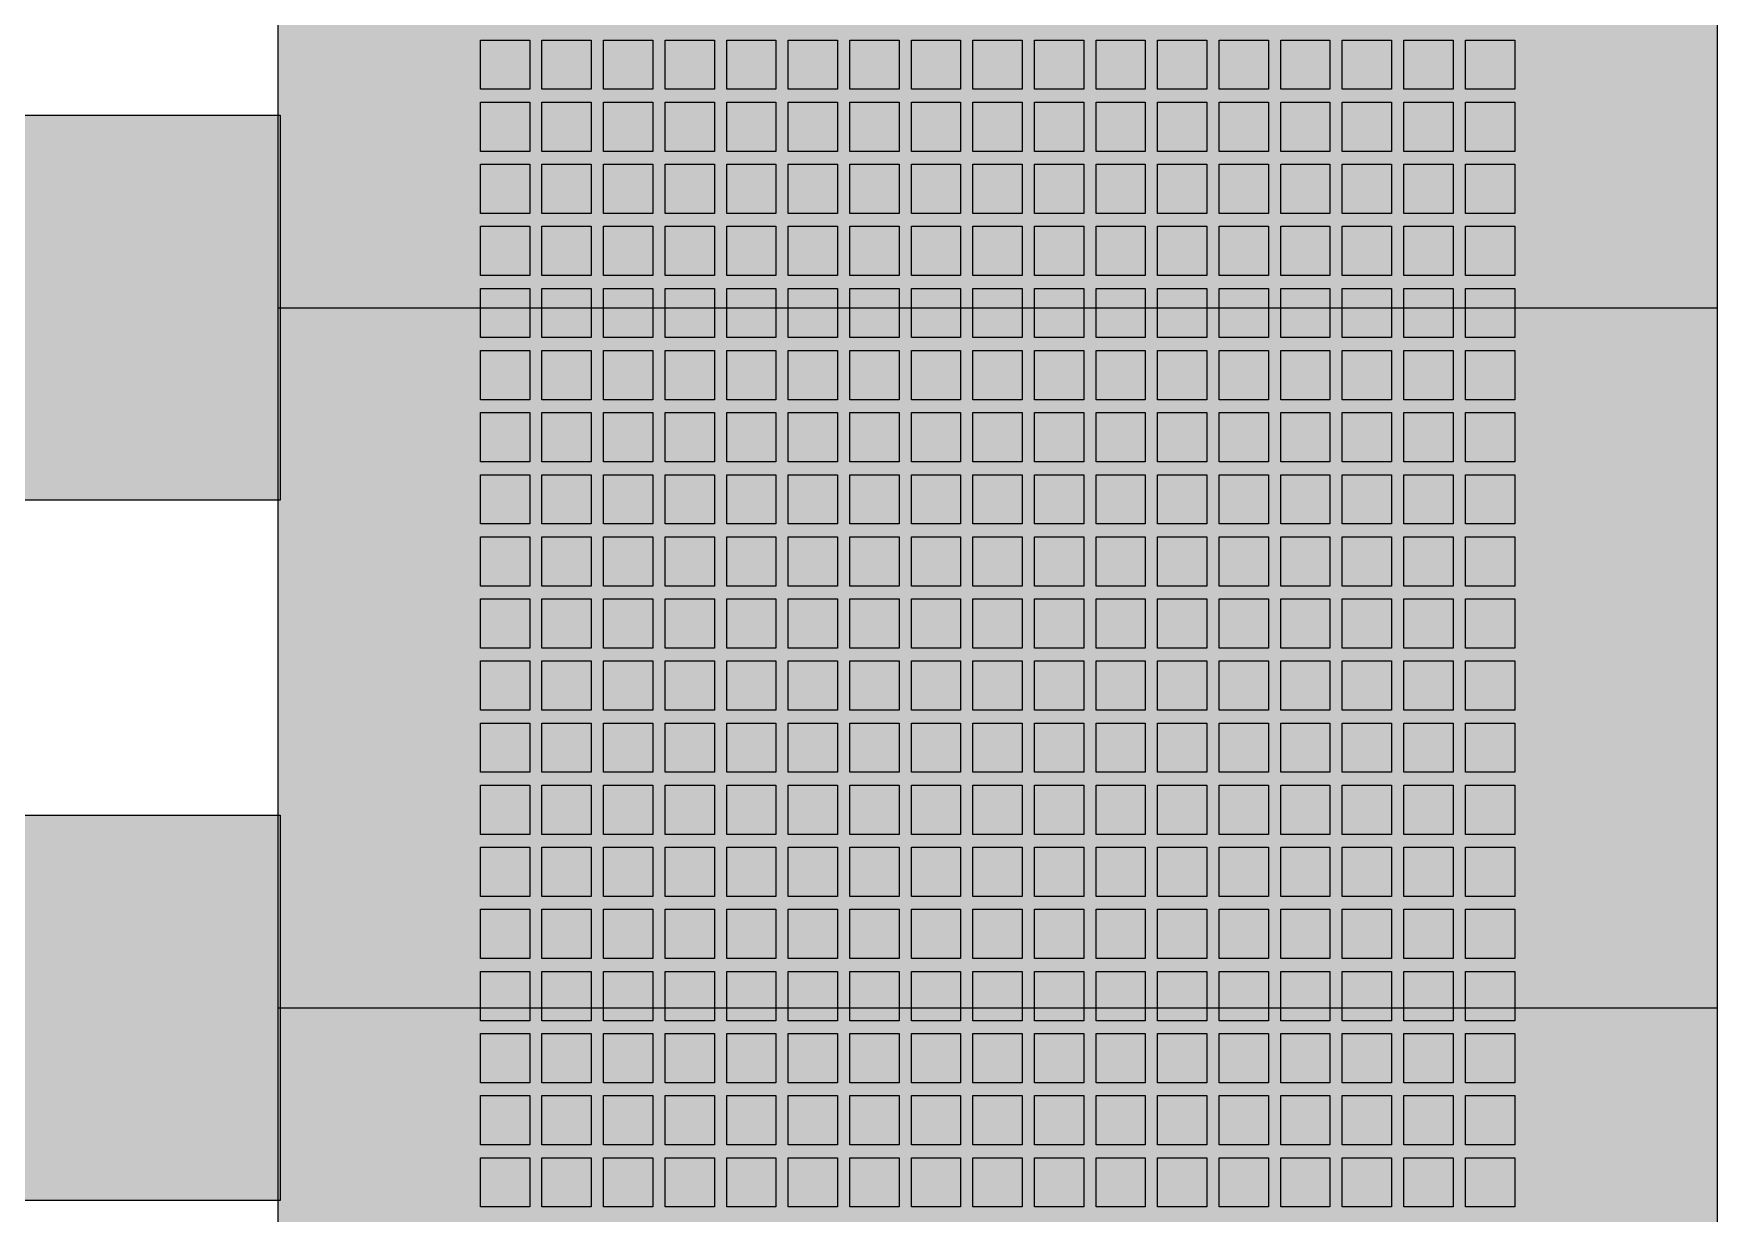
# Model space of a CAD drawing. Header units: millimetres. Extents: x 6914 to 9858, y -2771 to -210.
# Drawn here: x 7359.5 to 7629.5, y -792.2 to -602.8 of the extents above; entities that cross this region are included whole.
import ezdxf

# ---------------------------------------------------------------- set-up
doc = ezdxf.new("R2010")
doc.units = ezdxf.units.MM
doc.linetypes.add('ГОСТ 2.303 5', pattern=[24, 20, -1.5, 1, -1.5])
doc.layers.get('0').update_dxf_attribs({"lineweight": 9})
doc.layers.add('Невидимые', color=170, linetype='Continuous', plot=False)
doc.layers.add('Оси', color=1, linetype='ГОСТ 2.303 5', lineweight=9, plot=False)
doc.layers.add('тонкая', color=7, linetype='Continuous', lineweight=13)

# ---------------------------------------------------------------- blocks, each defined once
blk = doc.blocks.new('Из_буфера7475')
at = {"ltscale": 40}
h = blk.add_hatch(color=252, dxfattribs=at)
h.paths.add_polyline_path([(-115.44, -1152.97), (115.45, -1152.97), (115.45, -1396.21), (-115.44, -1396.21)])
h.paths.add_polyline_path([(115.45, -47.68), (115.45, -1152.97), (-115.44, -1152.97), (-115.44, -47.68), (-113.44, -45.68), (113.45, -45.68)])
h.paths.add_polyline_path([(-115.44, -1152.97), (115.45, -1152.97), (115.45, -1396.21), (-115.44, -1396.21)])
blk.add_lwpolyline([(115.45, -47.68), (115.45, -1152.97), (-115.44, -1152.97), (-115.44, -47.68), (-113.44, -45.68), (113.45, -45.68)], close=True, dxfattribs=at)
at = {"layer": 'Невидимые', "ltscale": 40}
for p, q in [((-115.44, -240.3), (115.45, -240.3)), ((-115.44, -352.68), (115.45, -352.68))]:
    blk.add_line(p, q, dxfattribs=at)
at = {"layer": 'тонкая'}
for points in [[(-82.98, -197.33), (-75.07, -197.33), (-75.07, -205.23), (-82.98, -205.23)], [(-73.1, -197.33), (-65.2, -197.33), (-65.2, -205.23), (-73.1, -205.23)], [(-63.22, -197.33), (-55.32, -197.33), (-55.32, -205.23), (-63.22, -205.23)], [(-53.34, -197.33), (-45.44, -197.33), (-45.44, -205.23), (-53.34, -205.23)], [(-43.46, -197.33), (-35.56, -197.33), (-35.56, -205.23), (-43.46, -205.23)], [(-33.59, -197.33), (-25.68, -197.33), (-25.68, -205.23), (-33.59, -205.23)], [(-23.71, -197.33), (-15.8, -197.33), (-15.8, -205.23), (-23.71, -205.23)], [(-13.83, -197.33), (-5.93, -197.33), (-5.93, -205.23), (-13.83, -205.23)], [(-3.95, -197.33), (3.95, -197.33), (3.95, -205.23), (-3.95, -205.23)], [(5.93, -197.33), (13.83, -197.33), (13.83, -205.23), (5.93, -205.23)], [(15.8, -197.33), (23.71, -197.33), (23.71, -205.23), (15.8, -205.23)], [(25.68, -197.33), (33.59, -197.33), (33.59, -205.23), (25.68, -205.23)], [(35.56, -197.33), (43.46, -197.33), (43.46, -205.23), (35.56, -205.23)], [(45.44, -197.33), (53.34, -197.33), (53.34, -205.23), (45.44, -205.23)], [(55.32, -197.33), (63.22, -197.33), (63.22, -205.23), (55.32, -205.23)], [(65.2, -197.33), (73.1, -197.33), (73.1, -205.23), (65.2, -205.23)], [(75.07, -197.33), (82.98, -197.33), (82.98, -205.23), (75.07, -205.23)], [(-82.98, -207.29), (-75.07, -207.29), (-75.07, -215.2), (-82.98, -215.2)], [(-73.1, -207.29), (-65.2, -207.29), (-65.2, -215.2), (-73.1, -215.2)], [(-63.22, -207.29), (-55.32, -207.29), (-55.32, -215.2), (-63.22, -215.2)], [(-53.34, -207.29), (-45.44, -207.29), (-45.44, -215.2), (-53.34, -215.2)], [(-43.46, -207.29), (-35.56, -207.29), (-35.56, -215.2), (-43.46, -215.2)], [(-33.59, -207.29), (-25.68, -207.29), (-25.68, -215.2), (-33.59, -215.2)], [(-23.71, -207.29), (-15.8, -207.29), (-15.8, -215.2), (-23.71, -215.2)], [(-13.83, -207.29), (-5.93, -207.29), (-5.93, -215.2), (-13.83, -215.2)], [(-3.95, -207.29), (3.95, -207.29), (3.95, -215.2), (-3.95, -215.2)], [(5.93, -207.29), (13.83, -207.29), (13.83, -215.2), (5.93, -215.2)], [(15.8, -207.29), (23.71, -207.29), (23.71, -215.2), (15.8, -215.2)], [(25.68, -207.29), (33.59, -207.29), (33.59, -215.2), (25.68, -215.2)], [(35.56, -207.29), (43.46, -207.29), (43.46, -215.2), (35.56, -215.2)], [(45.44, -207.29), (53.34, -207.29), (53.34, -215.2), (45.44, -215.2)], [(55.32, -207.29), (63.22, -207.29), (63.22, -215.2), (55.32, -215.2)], [(65.2, -207.29), (73.1, -207.29), (73.1, -215.2), (65.2, -215.2)], [(75.07, -207.29), (82.98, -207.29), (82.98, -215.2), (75.07, -215.2)], [(-82.98, -217.26), (-75.07, -217.26), (-75.07, -225.16), (-82.98, -225.16)], [(-73.1, -217.26), (-65.2, -217.26), (-65.2, -225.16), (-73.1, -225.16)], [(-63.22, -217.26), (-55.32, -217.26), (-55.32, -225.16), (-63.22, -225.16)], [(-53.34, -217.26), (-45.44, -217.26), (-45.44, -225.16), (-53.34, -225.16)], [(-43.46, -217.26), (-35.56, -217.26), (-35.56, -225.16), (-43.46, -225.16)], [(-33.59, -217.26), (-25.68, -217.26), (-25.68, -225.16), (-33.59, -225.16)], [(-23.71, -217.26), (-15.8, -217.26), (-15.8, -225.16), (-23.71, -225.16)], [(-13.83, -217.26), (-5.93, -217.26), (-5.93, -225.16), (-13.83, -225.16)], [(-3.95, -217.26), (3.95, -217.26), (3.95, -225.16), (-3.95, -225.16)], [(5.93, -217.26), (13.83, -217.26), (13.83, -225.16), (5.93, -225.16)], [(15.8, -217.26), (23.71, -217.26), (23.71, -225.16), (15.8, -225.16)], [(25.68, -217.26), (33.59, -217.26), (33.59, -225.16), (25.68, -225.16)], [(35.56, -217.26), (43.46, -217.26), (43.46, -225.16), (35.56, -225.16)], [(45.44, -217.26), (53.34, -217.26), (53.34, -225.16), (45.44, -225.16)], [(55.32, -217.26), (63.22, -217.26), (63.22, -225.16), (55.32, -225.16)], [(65.2, -217.26), (73.1, -217.26), (73.1, -225.16), (65.2, -225.16)], [(75.07, -217.26), (82.98, -217.26), (82.98, -225.16), (75.07, -225.16)], [(-82.98, -227.22), (-75.07, -227.22), (-75.07, -235.13), (-82.98, -235.13)], [(-73.1, -227.22), (-65.2, -227.22), (-65.2, -235.13), (-73.1, -235.13)], [(-63.22, -227.22), (-55.32, -227.22), (-55.32, -235.13), (-63.22, -235.13)], [(-53.34, -227.22), (-45.44, -227.22), (-45.44, -235.13), (-53.34, -235.13)], [(-43.46, -227.22), (-35.56, -227.22), (-35.56, -235.13), (-43.46, -235.13)], [(-33.59, -227.22), (-25.68, -227.22), (-25.68, -235.13), (-33.59, -235.13)], [(-23.71, -227.22), (-15.8, -227.22), (-15.8, -235.13), (-23.71, -235.13)], [(-13.83, -227.22), (-5.93, -227.22), (-5.93, -235.13), (-13.83, -235.13)], [(-3.95, -227.22), (3.95, -227.22), (3.95, -235.13), (-3.95, -235.13)], [(5.93, -227.22), (13.83, -227.22), (13.83, -235.13), (5.93, -235.13)], [(15.8, -227.22), (23.71, -227.22), (23.71, -235.13), (15.8, -235.13)], [(25.68, -227.22), (33.59, -227.22), (33.59, -235.13), (25.68, -235.13)], [(35.56, -227.22), (43.46, -227.22), (43.46, -235.13), (35.56, -235.13)], [(45.44, -227.22), (53.34, -227.22), (53.34, -235.13), (45.44, -235.13)], [(55.32, -227.22), (63.22, -227.22), (63.22, -235.13), (55.32, -235.13)], [(65.2, -227.22), (73.1, -227.22), (73.1, -235.13), (65.2, -235.13)], [(75.07, -227.22), (82.98, -227.22), (82.98, -235.13), (75.07, -235.13)], [(-82.98, -237.19), (-75.07, -237.19), (-75.07, -245.09), (-82.98, -245.09)], [(-73.1, -237.19), (-65.2, -237.19), (-65.2, -245.09), (-73.1, -245.09)], [(-63.22, -237.19), (-55.32, -237.19), (-55.32, -245.09), (-63.22, -245.09)], [(-53.34, -237.19), (-45.44, -237.19), (-45.44, -245.09), (-53.34, -245.09)], [(-43.46, -237.19), (-35.56, -237.19), (-35.56, -245.09), (-43.46, -245.09)], [(-33.59, -237.19), (-25.68, -237.19), (-25.68, -245.09), (-33.59, -245.09)], [(-23.71, -237.19), (-15.8, -237.19), (-15.8, -245.09), (-23.71, -245.09)], [(-13.83, -237.19), (-5.93, -237.19), (-5.93, -245.09), (-13.83, -245.09)], [(-3.95, -237.19), (3.95, -237.19), (3.95, -245.09), (-3.95, -245.09)], [(5.93, -237.19), (13.83, -237.19), (13.83, -245.09), (5.93, -245.09)], [(15.8, -237.19), (23.71, -237.19), (23.71, -245.09), (15.8, -245.09)], [(25.68, -237.19), (33.59, -237.19), (33.59, -245.09), (25.68, -245.09)], [(35.56, -237.19), (43.46, -237.19), (43.46, -245.09), (35.56, -245.09)], [(45.44, -237.19), (53.34, -237.19), (53.34, -245.09), (45.44, -245.09)], [(55.32, -237.19), (63.22, -237.19), (63.22, -245.09), (55.32, -245.09)], [(65.2, -237.19), (73.1, -237.19), (73.1, -245.09), (65.2, -245.09)], [(75.07, -237.19), (82.98, -237.19), (82.98, -245.09), (75.07, -245.09)], [(-82.98, -247.16), (-75.07, -247.16), (-75.07, -255.06), (-82.98, -255.06)], [(-73.1, -247.16), (-65.2, -247.16), (-65.2, -255.06), (-73.1, -255.06)], [(-63.22, -247.16), (-55.32, -247.16), (-55.32, -255.06), (-63.22, -255.06)], [(-53.34, -247.16), (-45.44, -247.16), (-45.44, -255.06), (-53.34, -255.06)], [(-43.46, -247.16), (-35.56, -247.16), (-35.56, -255.06), (-43.46, -255.06)], [(-33.59, -247.16), (-25.68, -247.16), (-25.68, -255.06), (-33.59, -255.06)], [(-23.71, -247.16), (-15.8, -247.16), (-15.8, -255.06), (-23.71, -255.06)], [(-13.83, -247.16), (-5.93, -247.16), (-5.93, -255.06), (-13.83, -255.06)], [(-3.95, -247.16), (3.95, -247.16), (3.95, -255.06), (-3.95, -255.06)], [(5.93, -247.16), (13.83, -247.16), (13.83, -255.06), (5.93, -255.06)], [(15.8, -247.16), (23.71, -247.16), (23.71, -255.06), (15.8, -255.06)], [(25.68, -247.16), (33.59, -247.16), (33.59, -255.06), (25.68, -255.06)], [(35.56, -247.16), (43.46, -247.16), (43.46, -255.06), (35.56, -255.06)], [(45.44, -247.16), (53.34, -247.16), (53.34, -255.06), (45.44, -255.06)], [(55.32, -247.16), (63.22, -247.16), (63.22, -255.06), (55.32, -255.06)], [(65.2, -247.16), (73.1, -247.16), (73.1, -255.06), (65.2, -255.06)], [(75.07, -247.16), (82.98, -247.16), (82.98, -255.06), (75.07, -255.06)], [(-82.98, -257.12), (-75.07, -257.12), (-75.07, -265.03), (-82.98, -265.03)], [(-73.1, -257.12), (-65.2, -257.12), (-65.2, -265.03), (-73.1, -265.03)], [(-63.22, -257.12), (-55.32, -257.12), (-55.32, -265.03), (-63.22, -265.03)], [(-53.34, -257.12), (-45.44, -257.12), (-45.44, -265.03), (-53.34, -265.03)], [(-43.46, -257.12), (-35.56, -257.12), (-35.56, -265.03), (-43.46, -265.03)], [(-33.59, -257.12), (-25.68, -257.12), (-25.68, -265.03), (-33.59, -265.03)], [(-23.71, -257.12), (-15.8, -257.12), (-15.8, -265.03), (-23.71, -265.03)], [(-13.83, -257.12), (-5.93, -257.12), (-5.93, -265.03), (-13.83, -265.03)], [(-3.95, -257.12), (3.95, -257.12), (3.95, -265.03), (-3.95, -265.03)], [(5.93, -257.12), (13.83, -257.12), (13.83, -265.03), (5.93, -265.03)], [(15.8, -257.12), (23.71, -257.12), (23.71, -265.03), (15.8, -265.03)], [(25.68, -257.12), (33.59, -257.12), (33.59, -265.03), (25.68, -265.03)], [(35.56, -257.12), (43.46, -257.12), (43.46, -265.03), (35.56, -265.03)], [(45.44, -257.12), (53.34, -257.12), (53.34, -265.03), (45.44, -265.03)], [(55.32, -257.12), (63.22, -257.12), (63.22, -265.03), (55.32, -265.03)], [(65.2, -257.12), (73.1, -257.12), (73.1, -265.03), (65.2, -265.03)], [(75.07, -257.12), (82.98, -257.12), (82.98, -265.03), (75.07, -265.03)], [(-82.98, -267.09), (-75.07, -267.09), (-75.07, -274.99), (-82.98, -274.99)], [(-73.1, -267.09), (-65.2, -267.09), (-65.2, -274.99), (-73.1, -274.99)], [(-63.22, -267.09), (-55.32, -267.09), (-55.32, -274.99), (-63.22, -274.99)], [(-53.34, -267.09), (-45.44, -267.09), (-45.44, -274.99), (-53.34, -274.99)], [(-43.46, -267.09), (-35.56, -267.09), (-35.56, -274.99), (-43.46, -274.99)], [(-33.59, -267.09), (-25.68, -267.09), (-25.68, -274.99), (-33.59, -274.99)], [(-23.71, -267.09), (-15.8, -267.09), (-15.8, -274.99), (-23.71, -274.99)], [(-13.83, -267.09), (-5.93, -267.09), (-5.93, -274.99), (-13.83, -274.99)], [(-3.95, -267.09), (3.95, -267.09), (3.95, -274.99), (-3.95, -274.99)], [(5.93, -267.09), (13.83, -267.09), (13.83, -274.99), (5.93, -274.99)], [(15.8, -267.09), (23.71, -267.09), (23.71, -274.99), (15.8, -274.99)], [(25.68, -267.09), (33.59, -267.09), (33.59, -274.99), (25.68, -274.99)], [(35.56, -267.09), (43.46, -267.09), (43.46, -274.99), (35.56, -274.99)], [(45.44, -267.09), (53.34, -267.09), (53.34, -274.99), (45.44, -274.99)], [(55.32, -267.09), (63.22, -267.09), (63.22, -274.99), (55.32, -274.99)], [(65.2, -267.09), (73.1, -267.09), (73.1, -274.99), (65.2, -274.99)], [(75.07, -267.09), (82.98, -267.09), (82.98, -274.99), (75.07, -274.99)], [(-82.98, -277.06), (-75.07, -277.06), (-75.07, -284.96), (-82.98, -284.96)], [(-73.1, -277.06), (-65.2, -277.06), (-65.2, -284.96), (-73.1, -284.96)], [(-63.22, -277.06), (-55.32, -277.06), (-55.32, -284.96), (-63.22, -284.96)], [(-53.34, -277.06), (-45.44, -277.06), (-45.44, -284.96), (-53.34, -284.96)], [(-43.46, -277.06), (-35.56, -277.06), (-35.56, -284.96), (-43.46, -284.96)], [(-33.59, -277.06), (-25.68, -277.06), (-25.68, -284.96), (-33.59, -284.96)], [(-23.71, -277.06), (-15.8, -277.06), (-15.8, -284.96), (-23.71, -284.96)], [(-13.83, -277.06), (-5.93, -277.06), (-5.93, -284.96), (-13.83, -284.96)], [(-3.95, -277.06), (3.95, -277.06), (3.95, -284.96), (-3.95, -284.96)], [(5.93, -277.06), (13.83, -277.06), (13.83, -284.96), (5.93, -284.96)], [(15.8, -277.06), (23.71, -277.06), (23.71, -284.96), (15.8, -284.96)], [(25.68, -277.06), (33.59, -277.06), (33.59, -284.96), (25.68, -284.96)], [(35.56, -277.06), (43.46, -277.06), (43.46, -284.96), (35.56, -284.96)], [(45.44, -277.06), (53.34, -277.06), (53.34, -284.96), (45.44, -284.96)], [(55.32, -277.06), (63.22, -277.06), (63.22, -284.96), (55.32, -284.96)], [(65.2, -277.06), (73.1, -277.06), (73.1, -284.96), (65.2, -284.96)], [(75.07, -277.06), (82.98, -277.06), (82.98, -284.96), (75.07, -284.96)], [(-82.98, -287.02), (-75.07, -287.02), (-75.07, -294.93), (-82.98, -294.93)], [(-73.1, -287.02), (-65.2, -287.02), (-65.2, -294.93), (-73.1, -294.93)], [(-63.22, -287.02), (-55.32, -287.02), (-55.32, -294.93), (-63.22, -294.93)], [(-53.34, -287.02), (-45.44, -287.02), (-45.44, -294.93), (-53.34, -294.93)], [(-43.46, -287.02), (-35.56, -287.02), (-35.56, -294.93), (-43.46, -294.93)], [(-33.59, -287.02), (-25.68, -287.02), (-25.68, -294.93), (-33.59, -294.93)], [(-23.71, -287.02), (-15.8, -287.02), (-15.8, -294.93), (-23.71, -294.93)], [(-13.83, -287.02), (-5.93, -287.02), (-5.93, -294.93), (-13.83, -294.93)], [(-3.95, -287.02), (3.95, -287.02), (3.95, -294.93), (-3.95, -294.93)], [(5.93, -287.02), (13.83, -287.02), (13.83, -294.93), (5.93, -294.93)], [(15.8, -287.02), (23.71, -287.02), (23.71, -294.93), (15.8, -294.93)], [(25.68, -287.02), (33.59, -287.02), (33.59, -294.93), (25.68, -294.93)], [(35.56, -287.02), (43.46, -287.02), (43.46, -294.93), (35.56, -294.93)], [(45.44, -287.02), (53.34, -287.02), (53.34, -294.93), (45.44, -294.93)], [(55.32, -287.02), (63.22, -287.02), (63.22, -294.93), (55.32, -294.93)], [(65.2, -287.02), (73.1, -287.02), (73.1, -294.93), (65.2, -294.93)], [(75.07, -287.02), (82.98, -287.02), (82.98, -294.93), (75.07, -294.93)], [(-82.98, -296.99), (-75.07, -296.99), (-75.07, -304.89), (-82.98, -304.89)], [(-73.1, -296.99), (-65.2, -296.99), (-65.2, -304.89), (-73.1, -304.89)], [(-63.22, -296.99), (-55.32, -296.99), (-55.32, -304.89), (-63.22, -304.89)], [(-53.34, -296.99), (-45.44, -296.99), (-45.44, -304.89), (-53.34, -304.89)], [(-43.46, -296.99), (-35.56, -296.99), (-35.56, -304.89), (-43.46, -304.89)], [(-33.59, -296.99), (-25.68, -296.99), (-25.68, -304.89), (-33.59, -304.89)], [(-23.71, -296.99), (-15.8, -296.99), (-15.8, -304.89), (-23.71, -304.89)], [(-13.83, -296.99), (-5.93, -296.99), (-5.93, -304.89), (-13.83, -304.89)], [(-3.95, -296.99), (3.95, -296.99), (3.95, -304.89), (-3.95, -304.89)], [(5.93, -296.99), (13.83, -296.99), (13.83, -304.89), (5.93, -304.89)], [(15.8, -296.99), (23.71, -296.99), (23.71, -304.89), (15.8, -304.89)], [(25.68, -296.99), (33.59, -296.99), (33.59, -304.89), (25.68, -304.89)], [(35.56, -296.99), (43.46, -296.99), (43.46, -304.89), (35.56, -304.89)], [(45.44, -296.99), (53.34, -296.99), (53.34, -304.89), (45.44, -304.89)], [(55.32, -296.99), (63.22, -296.99), (63.22, -304.89), (55.32, -304.89)], [(65.2, -296.99), (73.1, -296.99), (73.1, -304.89), (65.2, -304.89)], [(75.07, -296.99), (82.98, -296.99), (82.98, -304.89), (75.07, -304.89)], [(-82.98, -306.96), (-75.07, -306.96), (-75.07, -314.86), (-82.98, -314.86)], [(-73.1, -306.96), (-65.2, -306.96), (-65.2, -314.86), (-73.1, -314.86)], [(-63.22, -306.96), (-55.32, -306.96), (-55.32, -314.86), (-63.22, -314.86)], [(-53.34, -306.96), (-45.44, -306.96), (-45.44, -314.86), (-53.34, -314.86)], [(-43.46, -306.96), (-35.56, -306.96), (-35.56, -314.86), (-43.46, -314.86)], [(-33.59, -306.96), (-25.68, -306.96), (-25.68, -314.86), (-33.59, -314.86)], [(-23.71, -306.96), (-15.8, -306.96), (-15.8, -314.86), (-23.71, -314.86)], [(-13.83, -306.96), (-5.93, -306.96), (-5.93, -314.86), (-13.83, -314.86)], [(-3.95, -306.96), (3.95, -306.96), (3.95, -314.86), (-3.95, -314.86)], [(5.93, -306.96), (13.83, -306.96), (13.83, -314.86), (5.93, -314.86)], [(15.8, -306.96), (23.71, -306.96), (23.71, -314.86), (15.8, -314.86)], [(25.68, -306.96), (33.59, -306.96), (33.59, -314.86), (25.68, -314.86)], [(35.56, -306.96), (43.46, -306.96), (43.46, -314.86), (35.56, -314.86)], [(45.44, -306.96), (53.34, -306.96), (53.34, -314.86), (45.44, -314.86)], [(55.32, -306.96), (63.22, -306.96), (63.22, -314.86), (55.32, -314.86)], [(65.2, -306.96), (73.1, -306.96), (73.1, -314.86), (65.2, -314.86)], [(75.07, -306.96), (82.98, -306.96), (82.98, -314.86), (75.07, -314.86)], [(-82.98, -316.92), (-75.07, -316.92), (-75.07, -324.83), (-82.98, -324.83)], [(-73.1, -316.92), (-65.2, -316.92), (-65.2, -324.83), (-73.1, -324.83)], [(-63.22, -316.92), (-55.32, -316.92), (-55.32, -324.83), (-63.22, -324.83)], [(-53.34, -316.92), (-45.44, -316.92), (-45.44, -324.83), (-53.34, -324.83)], [(-43.46, -316.92), (-35.56, -316.92), (-35.56, -324.83), (-43.46, -324.83)], [(-33.59, -316.92), (-25.68, -316.92), (-25.68, -324.83), (-33.59, -324.83)], [(-23.71, -316.92), (-15.8, -316.92), (-15.8, -324.83), (-23.71, -324.83)], [(-13.83, -316.92), (-5.93, -316.92), (-5.93, -324.83), (-13.83, -324.83)], [(-3.95, -316.92), (3.95, -316.92), (3.95, -324.83), (-3.95, -324.83)], [(5.93, -316.92), (13.83, -316.92), (13.83, -324.83), (5.93, -324.83)], [(15.8, -316.92), (23.71, -316.92), (23.71, -324.83), (15.8, -324.83)], [(25.68, -316.92), (33.59, -316.92), (33.59, -324.83), (25.68, -324.83)], [(35.56, -316.92), (43.46, -316.92), (43.46, -324.83), (35.56, -324.83)], [(45.44, -316.92), (53.34, -316.92), (53.34, -324.83), (45.44, -324.83)], [(55.32, -316.92), (63.22, -316.92), (63.22, -324.83), (55.32, -324.83)], [(65.2, -316.92), (73.1, -316.92), (73.1, -324.83), (65.2, -324.83)], [(75.07, -316.92), (82.98, -316.92), (82.98, -324.83), (75.07, -324.83)], [(-82.98, -326.89), (-75.07, -326.89), (-75.07, -334.79), (-82.98, -334.79)], [(-73.1, -326.89), (-65.2, -326.89), (-65.2, -334.79), (-73.1, -334.79)], [(-63.22, -326.89), (-55.32, -326.89), (-55.32, -334.79), (-63.22, -334.79)], [(-53.34, -326.89), (-45.44, -326.89), (-45.44, -334.79), (-53.34, -334.79)], [(-43.46, -326.89), (-35.56, -326.89), (-35.56, -334.79), (-43.46, -334.79)], [(-33.59, -326.89), (-25.68, -326.89), (-25.68, -334.79), (-33.59, -334.79)], [(-23.71, -326.89), (-15.8, -326.89), (-15.8, -334.79), (-23.71, -334.79)], [(-13.83, -326.89), (-5.93, -326.89), (-5.93, -334.79), (-13.83, -334.79)], [(-3.95, -326.89), (3.95, -326.89), (3.95, -334.79), (-3.95, -334.79)], [(5.93, -326.89), (13.83, -326.89), (13.83, -334.79), (5.93, -334.79)], [(15.8, -326.89), (23.71, -326.89), (23.71, -334.79), (15.8, -334.79)], [(25.68, -326.89), (33.59, -326.89), (33.59, -334.79), (25.68, -334.79)], [(35.56, -326.89), (43.46, -326.89), (43.46, -334.79), (35.56, -334.79)], [(45.44, -326.89), (53.34, -326.89), (53.34, -334.79), (45.44, -334.79)], [(55.32, -326.89), (63.22, -326.89), (63.22, -334.79), (55.32, -334.79)], [(65.2, -326.89), (73.1, -326.89), (73.1, -334.79), (65.2, -334.79)], [(75.07, -326.89), (82.98, -326.89), (82.98, -334.79), (75.07, -334.79)], [(-82.98, -336.85), (-75.07, -336.85), (-75.07, -344.76), (-82.98, -344.76)], [(-73.1, -336.85), (-65.2, -336.85), (-65.2, -344.76), (-73.1, -344.76)], [(-63.22, -336.85), (-55.32, -336.85), (-55.32, -344.76), (-63.22, -344.76)], [(-53.34, -336.85), (-45.44, -336.85), (-45.44, -344.76), (-53.34, -344.76)], [(-43.46, -336.85), (-35.56, -336.85), (-35.56, -344.76), (-43.46, -344.76)], [(-33.59, -336.85), (-25.68, -336.85), (-25.68, -344.76), (-33.59, -344.76)], [(-23.71, -336.85), (-15.8, -336.85), (-15.8, -344.76), (-23.71, -344.76)], [(-13.83, -336.85), (-5.93, -336.85), (-5.93, -344.76), (-13.83, -344.76)], [(-3.95, -336.85), (3.95, -336.85), (3.95, -344.76), (-3.95, -344.76)], [(5.93, -336.85), (13.83, -336.85), (13.83, -344.76), (5.93, -344.76)], [(15.8, -336.85), (23.71, -336.85), (23.71, -344.76), (15.8, -344.76)], [(25.68, -336.85), (33.59, -336.85), (33.59, -344.76), (25.68, -344.76)], [(35.56, -336.85), (43.46, -336.85), (43.46, -344.76), (35.56, -344.76)], [(45.44, -336.85), (53.34, -336.85), (53.34, -344.76), (45.44, -344.76)], [(55.32, -336.85), (63.22, -336.85), (63.22, -344.76), (55.32, -344.76)], [(65.2, -336.85), (73.1, -336.85), (73.1, -344.76), (65.2, -344.76)], [(75.07, -336.85), (82.98, -336.85), (82.98, -344.76), (75.07, -344.76)], [(-82.98, -346.82), (-75.07, -346.82), (-75.07, -354.73), (-82.98, -354.73)], [(-73.1, -346.82), (-65.2, -346.82), (-65.2, -354.73), (-73.1, -354.73)], [(-63.22, -346.82), (-55.32, -346.82), (-55.32, -354.73), (-63.22, -354.73)], [(-53.34, -346.82), (-45.44, -346.82), (-45.44, -354.73), (-53.34, -354.73)], [(-43.46, -346.82), (-35.56, -346.82), (-35.56, -354.73), (-43.46, -354.73)], [(-33.59, -346.82), (-25.68, -346.82), (-25.68, -354.73), (-33.59, -354.73)], [(-23.71, -346.82), (-15.8, -346.82), (-15.8, -354.73), (-23.71, -354.73)], [(-13.83, -346.82), (-5.93, -346.82), (-5.93, -354.73), (-13.83, -354.73)], [(-3.95, -346.82), (3.95, -346.82), (3.95, -354.73), (-3.95, -354.73)], [(5.93, -346.82), (13.83, -346.82), (13.83, -354.73), (5.93, -354.73)], [(15.8, -346.82), (23.71, -346.82), (23.71, -354.73), (15.8, -354.73)], [(25.68, -346.82), (33.59, -346.82), (33.59, -354.73), (25.68, -354.73)], [(35.56, -346.82), (43.46, -346.82), (43.46, -354.73), (35.56, -354.73)], [(45.44, -346.82), (53.34, -346.82), (53.34, -354.73), (45.44, -354.73)], [(55.32, -346.82), (63.22, -346.82), (63.22, -354.73), (55.32, -354.73)], [(65.2, -346.82), (73.1, -346.82), (73.1, -354.73), (65.2, -354.73)], [(75.07, -346.82), (82.98, -346.82), (82.98, -354.73), (75.07, -354.73)], [(-82.98, -356.79), (-75.07, -356.79), (-75.07, -364.69), (-82.98, -364.69)], [(-73.1, -356.79), (-65.2, -356.79), (-65.2, -364.69), (-73.1, -364.69)], [(-63.22, -356.79), (-55.32, -356.79), (-55.32, -364.69), (-63.22, -364.69)], [(-53.34, -356.79), (-45.44, -356.79), (-45.44, -364.69), (-53.34, -364.69)], [(-43.46, -356.79), (-35.56, -356.79), (-35.56, -364.69), (-43.46, -364.69)], [(-33.59, -356.79), (-25.68, -356.79), (-25.68, -364.69), (-33.59, -364.69)], [(-23.71, -356.79), (-15.8, -356.79), (-15.8, -364.69), (-23.71, -364.69)], [(-13.83, -356.79), (-5.93, -356.79), (-5.93, -364.69), (-13.83, -364.69)], [(-3.95, -356.79), (3.95, -356.79), (3.95, -364.69), (-3.95, -364.69)], [(5.93, -356.79), (13.83, -356.79), (13.83, -364.69), (5.93, -364.69)], [(15.8, -356.79), (23.71, -356.79), (23.71, -364.69), (15.8, -364.69)], [(25.68, -356.79), (33.59, -356.79), (33.59, -364.69), (25.68, -364.69)], [(35.56, -356.79), (43.46, -356.79), (43.46, -364.69), (35.56, -364.69)], [(45.44, -356.79), (53.34, -356.79), (53.34, -364.69), (45.44, -364.69)], [(55.32, -356.79), (63.22, -356.79), (63.22, -364.69), (55.32, -364.69)], [(65.2, -356.79), (73.1, -356.79), (73.1, -364.69), (65.2, -364.69)], [(75.07, -356.79), (82.98, -356.79), (82.98, -364.69), (75.07, -364.69)], [(-82.98, -366.75), (-75.07, -366.75), (-75.07, -374.66), (-82.98, -374.66)], [(-73.1, -366.75), (-65.2, -366.75), (-65.2, -374.66), (-73.1, -374.66)], [(-63.22, -366.75), (-55.32, -366.75), (-55.32, -374.66), (-63.22, -374.66)], [(-53.34, -366.75), (-45.44, -366.75), (-45.44, -374.66), (-53.34, -374.66)], [(-43.46, -366.75), (-35.56, -366.75), (-35.56, -374.66), (-43.46, -374.66)], [(-33.59, -366.75), (-25.68, -366.75), (-25.68, -374.66), (-33.59, -374.66)], [(-23.71, -366.75), (-15.8, -366.75), (-15.8, -374.66), (-23.71, -374.66)], [(-13.83, -366.75), (-5.93, -366.75), (-5.93, -374.66), (-13.83, -374.66)], [(-3.95, -366.75), (3.95, -366.75), (3.95, -374.66), (-3.95, -374.66)], [(5.93, -366.75), (13.83, -366.75), (13.83, -374.66), (5.93, -374.66)], [(15.8, -366.75), (23.71, -366.75), (23.71, -374.66), (15.8, -374.66)], [(25.68, -366.75), (33.59, -366.75), (33.59, -374.66), (25.68, -374.66)], [(35.56, -366.75), (43.46, -366.75), (43.46, -374.66), (35.56, -374.66)], [(45.44, -366.75), (53.34, -366.75), (53.34, -374.66), (45.44, -374.66)], [(55.32, -366.75), (63.22, -366.75), (63.22, -374.66), (55.32, -374.66)], [(65.2, -366.75), (73.1, -366.75), (73.1, -374.66), (65.2, -374.66)], [(75.07, -366.75), (82.98, -366.75), (82.98, -374.66), (75.07, -374.66)], [(-82.98, -376.72), (-75.07, -376.72), (-75.07, -384.62), (-82.98, -384.62)], [(-73.1, -376.72), (-65.2, -376.72), (-65.2, -384.62), (-73.1, -384.62)], [(-63.22, -376.72), (-55.32, -376.72), (-55.32, -384.62), (-63.22, -384.62)], [(-53.34, -376.72), (-45.44, -376.72), (-45.44, -384.62), (-53.34, -384.62)], [(-43.46, -376.72), (-35.56, -376.72), (-35.56, -384.62), (-43.46, -384.62)], [(-33.59, -376.72), (-25.68, -376.72), (-25.68, -384.62), (-33.59, -384.62)], [(-23.71, -376.72), (-15.8, -376.72), (-15.8, -384.62), (-23.71, -384.62)], [(-13.83, -376.72), (-5.93, -376.72), (-5.93, -384.62), (-13.83, -384.62)], [(-3.95, -376.72), (3.95, -376.72), (3.95, -384.62), (-3.95, -384.62)], [(5.93, -376.72), (13.83, -376.72), (13.83, -384.62), (5.93, -384.62)], [(15.8, -376.72), (23.71, -376.72), (23.71, -384.62), (15.8, -384.62)], [(25.68, -376.72), (33.59, -376.72), (33.59, -384.62), (25.68, -384.62)], [(35.56, -376.72), (43.46, -376.72), (43.46, -384.62), (35.56, -384.62)], [(45.44, -376.72), (53.34, -376.72), (53.34, -384.62), (45.44, -384.62)], [(55.32, -376.72), (63.22, -376.72), (63.22, -384.62), (55.32, -384.62)], [(65.2, -376.72), (73.1, -376.72), (73.1, -384.62), (65.2, -384.62)], [(75.07, -376.72), (82.98, -376.72), (82.98, -384.62), (75.07, -384.62)]]:
    blk.add_lwpolyline(points, close=True, dxfattribs=at)
blk = doc.blocks.new('ksdykstgh')
at = {"ltscale": 40, "true_color": 0xf0f0f0}
for points in [[(-80.83, -143.31), (84.61, -143.31), (84.61, -205.12), (-80.83, -205.12)], [(-24.64, -255.69), (84.61, -255.69), (84.61, -317.5), (-24.64, -317.5)], [(33.28, -368.07), (84.61, -368.07), (84.61, -429.89), (33.28, -429.89)]]:
    blk.add_hatch(color=7, dxfattribs=at).paths.add_polyline_path(points)
at = {"ltscale": 40}
for points in [[(-80.83, -143.31), (84.61, -143.31), (84.61, -205.12), (-80.83, -205.12)], [(-24.64, -255.69), (84.61, -255.69), (84.61, -317.5), (-24.64, -317.5)], [(33.28, -368.07), (84.61, -368.07), (84.61, -429.89), (33.28, -429.89)]]:
    blk.add_lwpolyline(points, close=True, dxfattribs=at)
at = {"layer": 'Оси', "linetype": 'ГОСТ 2.303 5', "ltscale": 0.5}
for p, q in [((-73.32, -156.28), (-88.35, -156.28)), ((-73.32, -192.16), (-88.35, -192.16)), ((-17.13, -268.66), (-32.15, -268.66)), ((-17.13, -304.53), (-32.15, -304.53)), ((40.79, -381.04), (25.77, -381.04)), ((40.79, -416.92), (25.77, -416.92))]:
    blk.add_line(p, q, dxfattribs=at)

msp = doc.modelspace()

# ---------------------------------------------------------------- block references
for name, p in [('Из_буфера7475', (7514.13, -406.55)), ('ksdykstgh', (7314.41, -360.25))]:
    msp.add_blockref(name, p)

doc.saveas('drawing.dxf')
